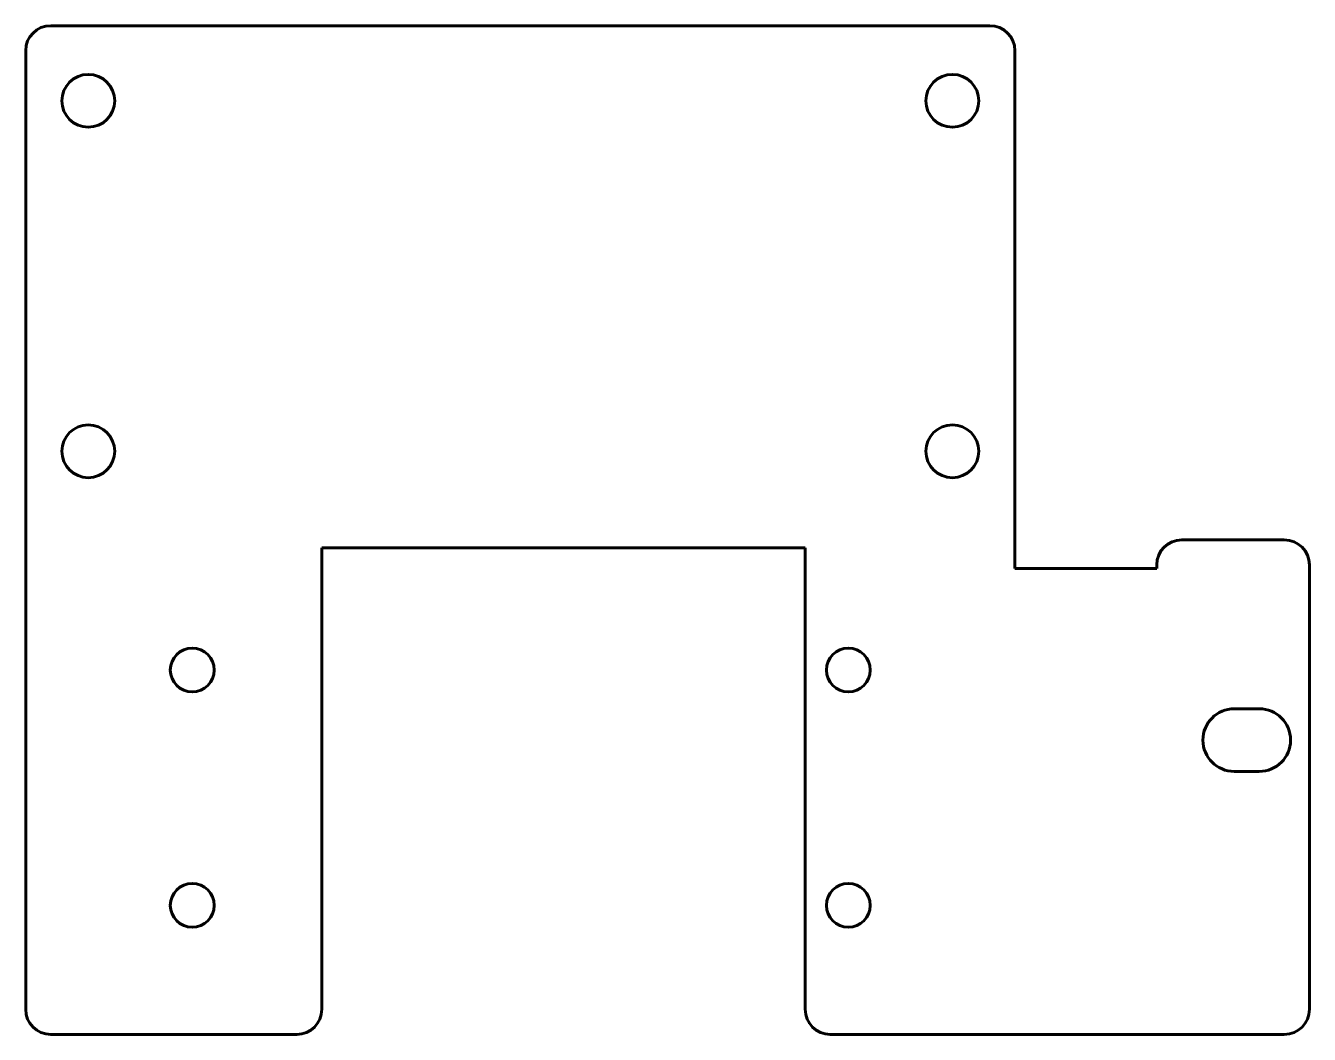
# Model space of a CAD drawing. Header units: millimetres. Extents: x -43 to 60, y -37 to 43.
import ezdxf

# ---------------------------------------------------------------- set-up
doc = ezdxf.new("R2010")
doc.units = ezdxf.units.MM
doc.linetypes.add('K5LT_BASIC', pattern=[0])

msp = doc.modelspace()

# ---------------------------------------------------------------- linework, layer by layer
at = {"color": 143, "linetype": 'K5LT_BASIC', "lineweight": 60, "true_color": 0x33acca}
for p, q in [((-40.95, 43.37), (34.05, 43.37)), ((-42.95, 2.67), (-42.95, 41.37)), ((36.05, 41.37), (36.05, 2.67)), ((-42.95, 0), (-42.95, 2.67)), ((36.05, 2.67), (36.05, 0)), ((49.37, 2.3), (57.56, 2.3)), ((-19.3, 1.65), (19.3, 1.65)), ((-19.3, 0), (-19.3, 1.65)), ((19.3, 1.65), (19.3, 0)), ((-42.95, -35.2), (-42.95, 0)), ((-19.3, -35.2), (-19.3, 0)), ((19.3, 0), (19.3, -35.2)), ((36.05, 0), (38.25, 0)), ((38.25, 0), (44.7, 0)), ((44.7, 0), (47.37, 0)), ((47.37, 0), (47.37, 0.3)), ((59.56, 0.3), (59.56, -35.2)), ((53.56, -11.2), (55.56, -11.2)), ((55.56, -16.2), (53.56, -16.2)), ((-21.3, -37.2), (-40.95, -37.2)), ((36.05, -37.2), (21.3, -37.2)), ((38.25, -37.2), (36.05, -37.2)), ((44.7, -37.2), (38.25, -37.2)), ((47.37, -37.2), (44.7, -37.2)), ((57.56, -37.2), (47.37, -37.2))]:
    msp.add_line(p, q, dxfattribs=at)
for centre, radius in [((-37.95, 37.37), 2.11), ((31.05, 37.37), 2.11), ((-37.95, 9.37), 2.11), ((31.05, 9.37), 2.11), ((-29.65, -8.1), 1.75), ((22.75, -8.1), 1.75), ((-29.65, -26.9), 1.75), ((22.75, -26.9), 1.75)]:
    msp.add_circle(centre, radius, dxfattribs=at)
for centre, radius, start, end in [((-40.95, 41.37), 2, 90, 180), ((34.05, 41.37), 2, 0, 90), ((49.37, 0.3), 2, 90, 180), ((57.56, 0.3), 2, 0, 90), ((53.56, -13.7), 2.5, 90, 270), ((55.56, -13.7), 2.5, 270, 90), ((-40.95, -35.2), 2, 180, 270), ((-21.3, -35.2), 2, 270, 0), ((21.3, -35.2), 2, 180, 270), ((57.56, -35.2), 2, 270, 0)]:
    msp.add_arc(centre, radius, start, end, dxfattribs=at)

doc.saveas('drawing.dxf')
